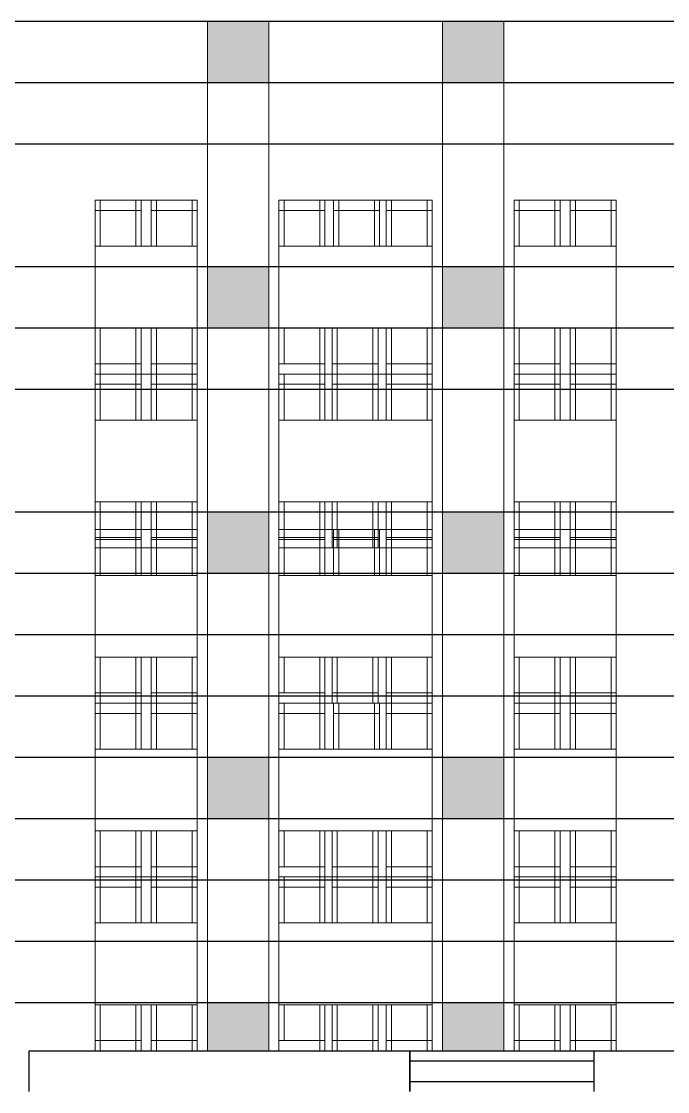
# Model space of a CAD drawing. Header units: inches. Extents: x 101 to 668, y -217 to 99.
# Drawn here: x 494.86 to 501.18, y -61.51 to -51.04 of the extents above; entities that cross this region are included whole.
import ezdxf

# ---------------------------------------------------------------- set-up
doc = ezdxf.new("R2010")
doc.units = ezdxf.units.IN
doc.header["$MEASUREMENT"] = 0
doc.layers.add('FUR', color=1, linetype='Continuous', lineweight=15)

msp = doc.modelspace()

# ---------------------------------------------------------------- hatches: boundary and pattern name
h = msp.add_hatch(color=256)
h.paths.add_polyline_path([(497.27609, -51.04479), (496.67609, -51.04479), (496.67609, -51.64479), (497.27609, -51.64479)])
h.paths.add_polyline_path([(499.57609, -51.04479), (498.97609, -51.04479), (498.97609, -51.64479), (499.57609, -51.64479)])
h.paths.add_polyline_path([(503.17609, -51.04479), (502.57609, -51.04479), (502.57609, -51.64479), (503.17609, -51.64479)])
h.paths.add_polyline_path([(505.47609, -51.04479), (504.87609, -51.04479), (504.87609, -51.64479), (505.47609, -51.64479)])
h.paths.add_polyline_path([(509.07609, -51.04479), (508.47609, -51.04479), (508.47609, -51.64479), (509.07609, -51.64479)])
h.paths.add_polyline_path([(511.37609, -51.04479), (510.77609, -51.04479), (510.77609, -51.64479), (511.37609, -51.64479)])
h.paths.add_polyline_path([(497.27609, -53.44479), (496.67609, -53.44479), (496.67609, -54.04479), (497.27609, -54.04479)])
h.paths.add_polyline_path([(499.57609, -53.44479), (498.97609, -53.44479), (498.97609, -54.04479), (499.57609, -54.04479)])
h.paths.add_polyline_path([(503.17609, -53.44479), (502.57609, -53.44479), (502.57609, -54.04479), (503.17609, -54.04479)])
h.paths.add_polyline_path([(505.47609, -53.44479), (504.87609, -53.44479), (504.87609, -54.04479), (505.47609, -54.04479)])
h.paths.add_polyline_path([(509.07609, -53.44479), (508.47609, -53.44479), (508.47609, -54.04479), (509.07609, -54.04479)])
h.paths.add_polyline_path([(511.37609, -53.44479), (510.77609, -53.44479), (510.77609, -54.04479), (511.37609, -54.04479)])
h.paths.add_polyline_path([(497.27609, -55.84479), (496.67609, -55.84479), (496.67609, -56.44479), (497.27609, -56.44479)])
h.paths.add_polyline_path([(499.57609, -55.84479), (498.97609, -55.84479), (498.97609, -56.44479), (499.57609, -56.44479)])
h.paths.add_polyline_path([(503.17609, -55.84479), (502.57609, -55.84479), (502.57609, -56.44479), (503.17609, -56.44479)])
h.paths.add_polyline_path([(505.47609, -55.84479), (504.87609, -55.84479), (504.87609, -56.44479), (505.47609, -56.44479)])
h.paths.add_polyline_path([(509.07609, -55.84479), (508.47609, -55.84479), (508.47609, -56.44479), (509.07609, -56.44479)])
h.paths.add_polyline_path([(511.37609, -55.84479), (510.77609, -55.84479), (510.77609, -56.44479), (511.37609, -56.44479)])
h.paths.add_polyline_path([(497.27609, -58.24479), (496.67609, -58.24479), (496.67609, -58.84479), (497.27609, -58.84479)])
h.paths.add_polyline_path([(499.57609, -58.24479), (498.97609, -58.24479), (498.97609, -58.84479), (499.57609, -58.84479)])
h.paths.add_polyline_path([(503.17609, -58.24479), (502.57609, -58.24479), (502.57609, -58.84479), (503.17609, -58.84479)])
h.paths.add_polyline_path([(505.47609, -58.24479), (504.87609, -58.24479), (504.87609, -58.84479), (505.47609, -58.84479)])
h.paths.add_polyline_path([(509.07609, -58.24479), (508.47609, -58.24479), (508.47609, -58.84479), (509.07609, -58.84479)])
h.paths.add_polyline_path([(511.37609, -58.24479), (510.77609, -58.24479), (510.77609, -58.84479), (511.37609, -58.84479)])
h.paths.add_polyline_path([(497.27609, -60.64479), (496.67609, -60.64479), (496.67609, -60.66479), (496.67609, -60.66479), (496.67609, -61.11479), (497.27609, -61.11479)])
h.paths.add_polyline_path([(499.57609, -60.64479), (498.97609, -60.64479), (498.97609, -61.11479), (499.57609, -61.11479)])
h.paths.add_polyline_path([(503.17609, -60.64479), (502.57609, -60.64479), (502.57609, -61.11479), (503.17609, -61.11479)])
h.paths.add_polyline_path([(505.47609, -60.64479), (504.87609, -60.64479), (504.87609, -61.11479), (505.47609, -61.11479)])
h.paths.add_polyline_path([(509.07609, -60.64479), (508.47609, -60.64479), (508.47609, -61.11479), (509.07609, -61.11479)])
h.paths.add_polyline_path([(511.37609, -60.64479), (510.77609, -60.64479), (510.77609, -61.11479), (511.37609, -61.11479)])

# ---------------------------------------------------------------- linework, layer by layer
for p, q in [((512.47609, -51.04479), (475.88609, -51.04479)), ((512.47609, -51.64479), (475.88609, -51.64479)), ((512.47609, -52.24479), (475.88609, -52.24479)), ((512.47609, -53.44479), (475.88609, -53.44479)), ((512.47609, -54.04479), (475.88609, -54.04479)), ((512.47609, -54.64479), (475.88609, -54.64479)), ((512.47609, -55.84479), (475.88609, -55.84479)), ((512.47609, -56.44479), (475.88609, -56.44479)), ((512.47609, -57.04479), (475.88609, -57.04479)), ((512.47609, -57.64479), (475.88609, -57.64479)), ((512.47609, -58.24479), (475.88609, -58.24479)), ((512.47609, -58.84479), (475.88609, -58.84479)), ((512.47609, -59.44479), (475.88609, -59.44479)), ((512.47609, -60.04479), (475.88609, -60.04479)), ((512.47609, -60.64479), (475.88609, -60.64479)), ((494.93109, -61.11479), (512.47609, -61.11479)), ((494.93109, -61.51479), (494.93109, -61.11479)), ((498.65609, -61.51479), (498.65609, -61.11479)), ((498.65609, -61.11479), (498.65609, -61.51479)), ((500.45609, -61.11479), (500.45609, -61.51479)), ((498.65609, -61.21479), (500.45609, -61.21479)), ((498.65609, -61.41479), (500.45609, -61.41479))]:
    msp.add_line(p, q)
at = {"layer": 'FUR', "lineweight": 20}
for p, q in [((496.67609, -51.04479), (496.67609, -61.11479)), ((497.27609, -51.04479), (497.27609, -61.11479)), ((498.97609, -51.04479), (498.97609, -61.11479)), ((499.57609, -51.04479), (499.57609, -61.11479)), ((495.57609, -52.79479), (495.57609, -54.49479)), ((495.57609, -52.79479), (496.02609, -52.79479)), ((495.57609, -52.79479), (496.57609, -52.79479)), ((495.57609, -52.79479), (495.57609, -54.49479)), ((495.57609, -52.79479), (496.02609, -52.79479)), ((495.57609, -52.79479), (496.57609, -52.79479)), ((495.62609, -52.79479), (495.62609, -53.24479)), ((495.62609, -52.79479), (495.62609, -53.24479)), ((495.97609, -52.79479), (495.97609, -53.24479)), ((495.97609, -52.79479), (495.97609, -53.24479)), ((496.02609, -52.79479), (496.02609, -53.24479)), ((496.02609, -52.79479), (496.02609, -53.24479)), ((496.12609, -52.79479), (496.57609, -52.79479)), ((496.12609, -52.79479), (496.12609, -53.24479)), ((496.12609, -52.79479), (496.57609, -52.79479)), ((496.12609, -52.79479), (496.12609, -53.24479)), ((496.17609, -52.79479), (496.17609, -53.24479)), ((496.17609, -52.79479), (496.17609, -53.24479)), ((496.52609, -52.79479), (496.52609, -53.24479)), ((496.52609, -52.79479), (496.52609, -53.24479)), ((496.57609, -52.79479), (496.57609, -53.24479)), ((496.57609, -52.79479), (496.57609, -54.04479)), ((496.57609, -52.79479), (496.57609, -53.24479)), ((496.57609, -52.79479), (496.57609, -54.04479)), ((497.37609, -52.79479), (497.37609, -54.04479)), ((497.37609, -52.79479), (497.37609, -53.24479)), ((497.37609, -52.79479), (497.82609, -52.79479)), ((497.37609, -52.79479), (498.87609, -52.79479)), ((497.42609, -52.79479), (497.42609, -53.24479)), ((497.77609, -52.79479), (497.77609, -53.24479)), ((497.82609, -52.79479), (497.82609, -53.24479)), ((497.91074, -52.79479), (497.91074, -53.24479)), ((497.96074, -52.79479), (497.96074, -53.24479)), ((498.02609, -52.79479), (498.47609, -52.79479)), ((498.31074, -52.79479), (498.31074, -53.24479)), ((498.36074, -52.79479), (498.36074, -53.24479)), ((498.42609, -52.79479), (498.42609, -53.24479)), ((498.47609, -52.79479), (498.47609, -53.24479)), ((498.82609, -52.79479), (498.82609, -53.24479)), ((498.87609, -52.79479), (498.87609, -54.49479)), ((498.87609, -52.79479), (498.87609, -53.24479)), ((499.67609, -52.79479), (499.67609, -54.49479)), ((499.67609, -52.79479), (500.12609, -52.79479)), ((499.67609, -52.79479), (500.67609, -52.79479)), ((499.67609, -52.79479), (499.67609, -54.49479)), ((499.67609, -52.79479), (500.12609, -52.79479)), ((499.67609, -52.79479), (500.67609, -52.79479)), ((499.72609, -52.79479), (499.72609, -53.24479)), ((499.72609, -52.79479), (499.72609, -53.24479)), ((500.07609, -52.79479), (500.07609, -53.24479)), ((500.07609, -52.79479), (500.07609, -53.24479)), ((500.12609, -52.79479), (500.12609, -53.24479)), ((500.12609, -52.79479), (500.12609, -53.24479)), ((500.22609, -52.79479), (500.67609, -52.79479)), ((500.22609, -52.79479), (500.22609, -53.24479)), ((500.22609, -52.79479), (500.67609, -52.79479)), ((500.22609, -52.79479), (500.22609, -53.24479)), ((500.27609, -52.79479), (500.27609, -53.24479)), ((500.27609, -52.79479), (500.27609, -53.24479)), ((500.62609, -52.79479), (500.62609, -53.24479)), ((500.62609, -52.79479), (500.62609, -53.24479)), ((500.67609, -52.79479), (500.67609, -53.24479)), ((500.67609, -52.79479), (500.67609, -54.04479)), ((500.67609, -52.79479), (500.67609, -53.24479)), ((500.67609, -52.79479), (500.67609, -54.04479)), ((496.02609, -52.89479), (495.57609, -52.89479)), ((496.02609, -52.89479), (495.57609, -52.89479)), ((496.57609, -52.89479), (496.12609, -52.89479)), ((496.57609, -52.89479), (496.12609, -52.89479)), ((497.82609, -52.89479), (497.37609, -52.89479)), ((498.36074, -52.89479), (497.91074, -52.89479)), ((498.87609, -52.89479), (498.42609, -52.89479)), ((500.12609, -52.89479), (499.67609, -52.89479)), ((500.12609, -52.89479), (499.67609, -52.89479)), ((500.67609, -52.89479), (500.22609, -52.89479)), ((500.67609, -52.89479), (500.22609, -52.89479)), ((496.12609, -53.04479), (496.12609, -53.24479)), ((496.12609, -53.04479), (496.12609, -53.24479)), ((497.37609, -53.04479), (497.37609, -53.24479)), ((497.91074, -53.04479), (497.91074, -53.24479)), ((500.22609, -53.04479), (500.22609, -53.24479)), ((500.22609, -53.04479), (500.22609, -53.24479)), ((495.57609, -53.24479), (496.12609, -53.24479)), ((495.57609, -53.24479), (496.12609, -53.24479)), ((496.12609, -53.24479), (496.57609, -53.24479)), ((496.12609, -53.24479), (496.57609, -53.24479)), ((497.37609, -53.24479), (497.91074, -53.24479)), ((497.37609, -53.24479), (497.37609, -54.04479)), ((497.91074, -53.24479), (498.42609, -53.24479)), ((498.42609, -53.24479), (498.87609, -53.24479)), ((499.67609, -53.24479), (500.22609, -53.24479)), ((499.67609, -53.24479), (500.22609, -53.24479)), ((500.22609, -53.24479), (500.67609, -53.24479)), ((500.22609, -53.24479), (500.67609, -53.24479)), ((495.57609, -54.04479), (496.12609, -54.04479)), ((495.57609, -54.04479), (496.12609, -54.04479)), ((495.62609, -54.04479), (495.62609, -54.49479)), ((495.62609, -54.04479), (495.62609, -54.49479)), ((495.97609, -54.04479), (495.97609, -54.49479)), ((495.97609, -54.04479), (495.97609, -54.49479)), ((496.02609, -54.04479), (496.02609, -54.49479)), ((496.02609, -54.04479), (496.02609, -54.49479)), ((496.12609, -54.04479), (496.57609, -54.04479)), ((496.12609, -54.04479), (496.12609, -54.49479)), ((496.12609, -54.04479), (496.57609, -54.04479)), ((496.12609, -54.04479), (496.12609, -54.49479)), ((496.17609, -54.04479), (496.17609, -54.49479)), ((496.17609, -54.04479), (496.17609, -54.49479)), ((496.52609, -54.04479), (496.52609, -54.49479)), ((496.52609, -54.04479), (496.52609, -54.49479)), ((496.57609, -54.04479), (496.57609, -54.49479)), ((496.57609, -54.04479), (496.57609, -54.49479)), ((496.57609, -54.04479), (496.57609, -54.49479)), ((496.57609, -54.04479), (496.57609, -54.49479)), ((497.37609, -54.04479), (497.37609, -54.49479)), ((497.37609, -54.04479), (497.8953, -54.04479)), ((497.37609, -54.04479), (497.37609, -54.49479)), ((497.42609, -54.04479), (497.42609, -54.39479)), ((497.77609, -54.04479), (497.77609, -54.49479)), ((497.82609, -54.04479), (497.82609, -54.49479)), ((497.8953, -54.04479), (498.42609, -54.04479)), ((497.8953, -54.04479), (497.8953, -54.49479)), ((497.9453, -54.04479), (497.9453, -54.49479)), ((498.2953, -54.04479), (498.2953, -54.49479)), ((498.3453, -54.04479), (498.3453, -54.49479)), ((498.42609, -54.04479), (498.87609, -54.04479)), ((498.42609, -54.04479), (498.42609, -54.49479)), ((498.47609, -54.04479), (498.47609, -54.49479)), ((498.82609, -54.04479), (498.82609, -54.49479)), ((498.87609, -54.04479), (498.87609, -54.49479)), ((499.67609, -54.04479), (500.22609, -54.04479)), ((499.67609, -54.04479), (500.22609, -54.04479)), ((499.72609, -54.04479), (499.72609, -54.49479)), ((499.72609, -54.04479), (499.72609, -54.49479)), ((500.07609, -54.04479), (500.07609, -54.49479)), ((500.07609, -54.04479), (500.07609, -54.49479)), ((500.12609, -54.04479), (500.12609, -54.49479)), ((500.12609, -54.04479), (500.12609, -54.49479)), ((500.22609, -54.04479), (500.67609, -54.04479)), ((500.22609, -54.04479), (500.22609, -54.49479)), ((500.22609, -54.04479), (500.67609, -54.04479)), ((500.22609, -54.04479), (500.22609, -54.49479)), ((500.27609, -54.04479), (500.27609, -54.49479)), ((500.27609, -54.04479), (500.27609, -54.49479)), ((500.62609, -54.04479), (500.62609, -54.49479)), ((500.62609, -54.04479), (500.62609, -54.49479)), ((500.67609, -54.04479), (500.67609, -54.49479)), ((500.67609, -54.04479), (500.67609, -54.49479)), ((500.67609, -54.04479), (500.67609, -54.49479)), ((500.67609, -54.04479), (500.67609, -54.49479)), ((495.57609, -54.39479), (496.02609, -54.39479)), ((495.57609, -54.39479), (496.02609, -54.39479)), ((496.12609, -54.39479), (496.57609, -54.39479)), ((496.12609, -54.39479), (496.57609, -54.39479)), ((497.37609, -54.39479), (497.82609, -54.39479)), ((497.8953, -54.39479), (498.3453, -54.39479)), ((498.42609, -54.39479), (498.87609, -54.39479)), ((499.67609, -54.39479), (500.12609, -54.39479)), ((499.67609, -54.39479), (500.12609, -54.39479)), ((500.22609, -54.39479), (500.67609, -54.39479)), ((500.22609, -54.39479), (500.67609, -54.39479)), ((495.57609, -54.49479), (496.02609, -54.49479)), ((495.57609, -54.49479), (496.57609, -54.49479)), ((495.57609, -54.49479), (496.02609, -54.49479)), ((495.57609, -54.49479), (496.57609, -54.49479)), ((495.57609, -54.49479), (495.57609, -56.19479)), ((495.57609, -54.49479), (495.57609, -56.19479)), ((495.57609, -54.49479), (496.02609, -54.49479)), ((495.57609, -54.49479), (496.57609, -54.49479)), ((495.62609, -54.49479), (495.62609, -54.94479)), ((495.97609, -54.49479), (495.97609, -54.94479)), ((496.02609, -54.49479), (496.02609, -54.94479)), ((496.12609, -54.49479), (496.57609, -54.49479)), ((496.12609, -54.49479), (496.12609, -54.94479)), ((496.17609, -54.49479), (496.17609, -54.94479)), ((496.22609, -54.49479), (496.57609, -54.49479)), ((496.22609, -54.49479), (496.57609, -54.49479)), ((496.52609, -54.49479), (496.52609, -54.94479)), ((496.57609, -54.49479), (496.57609, -54.94479)), ((496.57609, -54.49479), (496.57609, -55.74479)), ((497.37609, -54.49479), (497.82609, -54.49479)), ((497.37609, -54.49479), (498.87609, -54.49479)), ((497.37609, -54.49479), (497.37609, -55.74479)), ((497.37609, -54.49479), (497.37609, -54.94479)), ((497.42609, -54.49479), (497.42609, -54.94479)), ((497.77609, -54.49479), (497.77609, -54.94479)), ((497.82609, -54.49479), (497.82609, -54.94479)), ((497.8953, -54.49479), (497.8953, -54.94479)), ((497.9453, -54.49479), (497.9453, -54.94479)), ((498.02609, -54.49479), (498.47609, -54.49479)), ((498.2953, -54.49479), (498.2953, -54.94479)), ((498.3453, -54.49479), (498.3453, -54.94479)), ((498.42609, -54.49479), (498.42609, -54.94479)), ((498.47609, -54.49479), (498.47609, -54.94479)), ((498.82609, -54.49479), (498.82609, -54.94479)), ((498.87609, -54.49479), (498.87609, -56.19479)), ((498.87609, -54.49479), (498.87609, -54.94479)), ((499.67609, -54.49479), (500.12609, -54.49479)), ((499.67609, -54.49479), (500.67609, -54.49479)), ((499.67609, -54.49479), (500.12609, -54.49479)), ((499.67609, -54.49479), (500.67609, -54.49479)), ((499.67609, -54.49479), (499.67609, -56.19479)), ((499.67609, -54.49479), (499.67609, -56.19479)), ((499.67609, -54.49479), (500.12609, -54.49479)), ((499.67609, -54.49479), (500.67609, -54.49479)), ((499.72609, -54.49479), (499.72609, -54.94479)), ((500.07609, -54.49479), (500.07609, -54.94479)), ((500.12609, -54.49479), (500.12609, -54.94479)), ((500.22609, -54.49479), (500.67609, -54.49479)), ((500.22609, -54.49479), (500.22609, -54.94479)), ((500.27609, -54.49479), (500.27609, -54.94479)), ((500.32609, -54.49479), (500.67609, -54.49479)), ((500.32609, -54.49479), (500.67609, -54.49479)), ((500.62609, -54.49479), (500.62609, -54.94479)), ((500.67609, -54.49479), (500.67609, -54.94479)), ((500.67609, -54.49479), (500.67609, -55.74479)), ((496.02609, -54.59479), (495.57609, -54.59479)), ((496.57609, -54.59479), (496.12609, -54.59479)), ((497.82609, -54.59479), (497.37609, -54.59479)), ((498.3453, -54.59479), (497.8953, -54.59479)), ((498.87609, -54.59479), (498.42609, -54.59479)), ((500.12609, -54.59479), (499.67609, -54.59479)), ((500.67609, -54.59479), (500.22609, -54.59479)), ((496.12609, -54.74479), (496.12609, -54.94479)), ((497.37609, -54.74479), (497.37609, -54.94479)), ((500.22609, -54.74479), (500.22609, -54.94479)), ((495.57609, -54.94479), (496.12609, -54.94479)), ((496.12609, -54.94479), (496.57609, -54.94479)), ((497.37609, -54.94479), (497.91074, -54.94479)), ((497.37609, -54.94479), (497.37609, -55.74479)), ((497.91074, -54.94479), (498.42609, -54.94479)), ((498.42609, -54.94479), (498.87609, -54.94479)), ((499.67609, -54.94479), (500.22609, -54.94479)), ((500.22609, -54.94479), (500.67609, -54.94479)), ((495.57609, -55.74479), (496.12609, -55.74479)), ((495.62609, -55.74479), (495.62609, -56.19479)), ((495.97609, -55.74479), (495.97609, -56.19479)), ((496.02609, -55.74479), (496.02609, -56.19479)), ((496.12609, -55.74479), (496.57609, -55.74479)), ((496.12609, -55.74479), (496.12609, -56.19479)), ((496.17609, -55.74479), (496.17609, -56.19479)), ((496.52609, -55.74479), (496.52609, -56.19479)), ((496.57609, -55.74479), (496.57609, -56.19479)), ((496.57609, -55.74479), (496.57609, -56.19479)), ((497.37609, -55.74479), (497.8953, -55.74479)), ((497.37609, -55.74479), (497.37609, -56.19479)), ((497.42609, -55.74479), (497.42609, -56.09479)), ((497.77609, -55.74479), (497.77609, -56.19479)), ((497.82609, -55.74479), (497.82609, -56.19479)), ((497.8953, -55.74479), (498.42609, -55.74479)), ((497.8953, -55.74479), (497.8953, -56.19479)), ((497.9453, -55.74479), (497.9453, -56.19479)), ((498.2953, -55.74479), (498.2953, -56.19479)), ((498.3453, -55.74479), (498.3453, -56.19479)), ((498.42609, -55.74479), (498.87609, -55.74479)), ((498.42609, -55.74479), (498.42609, -56.19479)), ((498.47609, -55.74479), (498.47609, -56.19479)), ((498.82609, -55.74479), (498.82609, -56.19479)), ((498.87609, -55.74479), (498.87609, -56.19479)), ((499.67609, -55.74479), (500.22609, -55.74479)), ((499.72609, -55.74479), (499.72609, -56.19479)), ((500.07609, -55.74479), (500.07609, -56.19479)), ((500.12609, -55.74479), (500.12609, -56.19479)), ((500.22609, -55.74479), (500.67609, -55.74479)), ((500.22609, -55.74479), (500.22609, -56.19479)), ((500.27609, -55.74479), (500.27609, -56.19479)), ((500.62609, -55.74479), (500.62609, -56.19479)), ((500.67609, -55.74479), (500.67609, -56.19479)), ((500.67609, -55.74479), (500.67609, -56.19479)), ((495.57609, -56.01479), (495.57609, -57.71479)), ((495.57609, -56.01479), (496.02609, -56.01479)), ((495.57609, -56.01479), (496.57609, -56.01479)), ((495.57609, -56.01479), (495.57609, -57.71479)), ((495.57609, -56.01479), (496.02609, -56.01479)), ((495.57609, -56.01479), (496.57609, -56.01479)), ((495.57609, -56.09479), (496.02609, -56.09479)), ((496.02609, -56.11479), (495.57609, -56.11479)), ((496.02609, -56.11479), (495.57609, -56.11479)), ((495.62609, -56.01479), (495.62609, -56.46479)), ((495.62609, -56.01479), (495.62609, -56.46479)), ((495.97609, -56.01479), (495.97609, -56.46479)), ((495.97609, -56.01479), (495.97609, -56.46479)), ((496.02609, -56.01479), (496.02609, -56.46479)), ((496.02609, -56.01479), (496.02609, -56.46479)), ((496.12609, -56.01479), (496.57609, -56.01479)), ((496.12609, -56.01479), (496.12609, -56.46479)), ((496.12609, -56.01479), (496.57609, -56.01479)), ((496.12609, -56.01479), (496.12609, -56.46479)), ((496.12609, -56.09479), (496.57609, -56.09479)), ((496.57609, -56.11479), (496.12609, -56.11479)), ((496.57609, -56.11479), (496.12609, -56.11479)), ((496.17609, -56.01479), (496.17609, -56.46479)), ((496.17609, -56.01479), (496.17609, -56.46479)), ((496.52609, -56.01479), (496.52609, -56.46479)), ((496.52609, -56.01479), (496.52609, -56.46479)), ((496.57609, -56.01479), (496.57609, -56.46479)), ((496.57609, -56.01479), (496.57609, -57.26479)), ((496.57609, -56.01479), (496.57609, -56.46479)), ((496.57609, -56.01479), (496.57609, -57.26479)), ((497.37609, -56.01479), (497.37609, -57.26479)), ((497.37609, -56.01479), (497.37609, -56.46479)), ((497.37609, -56.01479), (497.82609, -56.01479)), ((497.37609, -56.01479), (498.87609, -56.01479)), ((497.37609, -56.09479), (497.82609, -56.09479)), ((497.82609, -56.11479), (497.37609, -56.11479)), ((497.42609, -56.01479), (497.42609, -56.46479)), ((497.77609, -56.01479), (497.77609, -56.46479)), ((497.82609, -56.01479), (497.82609, -56.46479)), ((497.8953, -56.09479), (498.3453, -56.09479)), ((497.91074, -56.01479), (497.91074, -56.46479)), ((498.36074, -56.11479), (497.91074, -56.11479)), ((497.96074, -56.01479), (497.96074, -56.46479)), ((498.02609, -56.01479), (498.47609, -56.01479)), ((498.31074, -56.01479), (498.31074, -56.46479)), ((498.36074, -56.01479), (498.36074, -56.46479)), ((498.42609, -56.01479), (498.42609, -56.46479)), ((498.42609, -56.09479), (498.87609, -56.09479)), ((498.87609, -56.11479), (498.42609, -56.11479)), ((498.47609, -56.01479), (498.47609, -56.46479)), ((498.82609, -56.01479), (498.82609, -56.46479)), ((498.87609, -56.01479), (498.87609, -57.71479)), ((498.87609, -56.01479), (498.87609, -56.46479)), ((499.67609, -56.01479), (499.67609, -57.71479)), ((499.67609, -56.01479), (500.12609, -56.01479)), ((499.67609, -56.01479), (500.67609, -56.01479)), ((499.67609, -56.01479), (499.67609, -57.71479)), ((499.67609, -56.01479), (500.12609, -56.01479)), ((499.67609, -56.01479), (500.67609, -56.01479)), ((499.67609, -56.09479), (500.12609, -56.09479)), ((500.12609, -56.11479), (499.67609, -56.11479)), ((500.12609, -56.11479), (499.67609, -56.11479)), ((499.72609, -56.01479), (499.72609, -56.46479)), ((499.72609, -56.01479), (499.72609, -56.46479)), ((500.07609, -56.01479), (500.07609, -56.46479)), ((500.07609, -56.01479), (500.07609, -56.46479)), ((500.12609, -56.01479), (500.12609, -56.46479)), ((500.12609, -56.01479), (500.12609, -56.46479)), ((500.22609, -56.01479), (500.67609, -56.01479)), ((500.22609, -56.01479), (500.22609, -56.46479)), ((500.22609, -56.01479), (500.67609, -56.01479)), ((500.22609, -56.01479), (500.22609, -56.46479)), ((500.22609, -56.09479), (500.67609, -56.09479)), ((500.67609, -56.11479), (500.22609, -56.11479)), ((500.67609, -56.11479), (500.22609, -56.11479)), ((500.27609, -56.01479), (500.27609, -56.46479)), ((500.27609, -56.01479), (500.27609, -56.46479)), ((500.62609, -56.01479), (500.62609, -56.46479)), ((500.62609, -56.01479), (500.62609, -56.46479)), ((500.67609, -56.01479), (500.67609, -56.46479)), ((500.67609, -56.01479), (500.67609, -56.46479)), ((500.67609, -56.01479), (500.67609, -57.26479)), ((500.67609, -56.01479), (500.67609, -57.26479)), ((495.57609, -56.19479), (496.02609, -56.19479)), ((495.57609, -56.19479), (496.57609, -56.19479)), ((496.22609, -56.19479), (496.57609, -56.19479)), ((497.37609, -56.19479), (497.82609, -56.19479)), ((497.37609, -56.19479), (498.87609, -56.19479)), ((498.02609, -56.19479), (498.47609, -56.19479)), ((499.67609, -56.19479), (500.12609, -56.19479)), ((499.67609, -56.19479), (500.67609, -56.19479)), ((500.32609, -56.19479), (500.67609, -56.19479)), ((496.12609, -56.26479), (496.12609, -56.46479)), ((496.12609, -56.26479), (496.12609, -56.46479)), ((497.37609, -56.26479), (497.37609, -56.46479)), ((497.91074, -56.26479), (497.91074, -56.46479)), ((500.22609, -56.26479), (500.22609, -56.46479)), ((500.22609, -56.26479), (500.22609, -56.46479)), ((495.57609, -56.46479), (496.12609, -56.46479)), ((495.57609, -56.46479), (496.12609, -56.46479)), ((496.12609, -56.46479), (496.57609, -56.46479)), ((496.12609, -56.46479), (496.57609, -56.46479)), ((497.37609, -56.46479), (497.91074, -56.46479)), ((497.37609, -56.46479), (497.37609, -57.26479)), ((497.91074, -56.46479), (498.42609, -56.46479)), ((498.42609, -56.46479), (498.87609, -56.46479)), ((499.67609, -56.46479), (500.22609, -56.46479)), ((499.67609, -56.46479), (500.22609, -56.46479)), ((500.22609, -56.46479), (500.67609, -56.46479)), ((500.22609, -56.46479), (500.67609, -56.46479)), ((495.57609, -57.26479), (496.12609, -57.26479)), ((495.57609, -57.26479), (496.12609, -57.26479)), ((495.62609, -57.26479), (495.62609, -57.71479)), ((495.62609, -57.26479), (495.62609, -57.71479)), ((495.97609, -57.26479), (495.97609, -57.71479)), ((495.97609, -57.26479), (495.97609, -57.71479)), ((496.02609, -57.26479), (496.02609, -57.71479)), ((496.02609, -57.26479), (496.02609, -57.71479)), ((496.12609, -57.26479), (496.57609, -57.26479)), ((496.12609, -57.26479), (496.12609, -57.71479)), ((496.12609, -57.26479), (496.57609, -57.26479)), ((496.12609, -57.26479), (496.12609, -57.71479)), ((496.17609, -57.26479), (496.17609, -57.71479)), ((496.17609, -57.26479), (496.17609, -57.71479)), ((496.52609, -57.26479), (496.52609, -57.71479)), ((496.52609, -57.26479), (496.52609, -57.71479)), ((496.57609, -57.26479), (496.57609, -57.71479)), ((496.57609, -57.26479), (496.57609, -57.71479)), ((496.57609, -57.26479), (496.57609, -57.71479)), ((496.57609, -57.26479), (496.57609, -57.71479)), ((497.37609, -57.26479), (497.37609, -57.71479)), ((497.37609, -57.26479), (497.8953, -57.26479)), ((497.37609, -57.26479), (497.37609, -57.71479)), ((497.42609, -57.26479), (497.42609, -57.61479)), ((497.77609, -57.26479), (497.77609, -57.71479)), ((497.82609, -57.26479), (497.82609, -57.71479)), ((497.8953, -57.26479), (498.42609, -57.26479)), ((497.8953, -57.26479), (497.8953, -57.71479)), ((497.9453, -57.26479), (497.9453, -57.71479)), ((498.2953, -57.26479), (498.2953, -57.71479)), ((498.3453, -57.26479), (498.3453, -57.71479)), ((498.42609, -57.26479), (498.87609, -57.26479)), ((498.42609, -57.26479), (498.42609, -57.71479)), ((498.47609, -57.26479), (498.47609, -57.71479)), ((498.82609, -57.26479), (498.82609, -57.71479)), ((498.87609, -57.26479), (498.87609, -57.71479)), ((499.67609, -57.26479), (500.22609, -57.26479)), ((499.67609, -57.26479), (500.22609, -57.26479)), ((499.72609, -57.26479), (499.72609, -57.71479)), ((499.72609, -57.26479), (499.72609, -57.71479)), ((500.07609, -57.26479), (500.07609, -57.71479)), ((500.07609, -57.26479), (500.07609, -57.71479)), ((500.12609, -57.26479), (500.12609, -57.71479)), ((500.12609, -57.26479), (500.12609, -57.71479)), ((500.22609, -57.26479), (500.67609, -57.26479)), ((500.22609, -57.26479), (500.22609, -57.71479)), ((500.22609, -57.26479), (500.67609, -57.26479)), ((500.22609, -57.26479), (500.22609, -57.71479)), ((500.27609, -57.26479), (500.27609, -57.71479)), ((500.27609, -57.26479), (500.27609, -57.71479)), ((500.62609, -57.26479), (500.62609, -57.71479)), ((500.62609, -57.26479), (500.62609, -57.71479)), ((500.67609, -57.26479), (500.67609, -57.71479)), ((500.67609, -57.26479), (500.67609, -57.71479)), ((500.67609, -57.26479), (500.67609, -57.71479)), ((500.67609, -57.26479), (500.67609, -57.71479)), ((495.57609, -57.61479), (496.02609, -57.61479)), ((495.57609, -57.61479), (496.02609, -57.61479)), ((496.12609, -57.61479), (496.57609, -57.61479)), ((496.12609, -57.61479), (496.57609, -57.61479)), ((497.37609, -57.61479), (497.82609, -57.61479)), ((497.8953, -57.61479), (498.3453, -57.61479)), ((498.42609, -57.61479), (498.87609, -57.61479)), ((499.67609, -57.61479), (500.12609, -57.61479)), ((499.67609, -57.61479), (500.12609, -57.61479)), ((500.22609, -57.61479), (500.67609, -57.61479)), ((500.22609, -57.61479), (500.67609, -57.61479)), ((495.57609, -57.71479), (495.57609, -59.41479)), ((495.57609, -57.71479), (495.57609, -59.41479)), ((495.57609, -57.71479), (496.02609, -57.71479)), ((495.57609, -57.71479), (496.57609, -57.71479)), ((495.57609, -57.71479), (496.02609, -57.71479)), ((495.57609, -57.71479), (496.57609, -57.71479)), ((495.57609, -57.71479), (496.02609, -57.71479)), ((495.57609, -57.71479), (496.57609, -57.71479)), ((495.57609, -57.71479), (496.02609, -57.71479)), ((495.57609, -57.71479), (496.57609, -57.71479)), ((495.62609, -57.71479), (495.62609, -58.16479)), ((495.97609, -57.71479), (495.97609, -58.16479)), ((496.02609, -57.71479), (496.02609, -58.16479)), ((496.12609, -57.71479), (496.57609, -57.71479)), ((496.12609, -57.71479), (496.12609, -58.16479)), ((496.12609, -57.71479), (496.57609, -57.71479)), ((496.17609, -57.71479), (496.17609, -58.16479)), ((496.22609, -57.71479), (496.57609, -57.71479)), ((496.22609, -57.71479), (496.57609, -57.71479)), ((496.52609, -57.71479), (496.52609, -58.16479)), ((496.57609, -57.71479), (496.57609, -58.16479)), ((496.57609, -57.71479), (496.57609, -58.96479)), ((497.37609, -57.71479), (497.37609, -58.96479)), ((497.37609, -57.71479), (497.37609, -58.16479)), ((497.37609, -57.71479), (497.82609, -57.71479)), ((497.37609, -57.71479), (498.87609, -57.71479)), ((497.37609, -57.71479), (497.82609, -57.71479)), ((497.37609, -57.71479), (498.87609, -57.71479)), ((497.42609, -57.71479), (497.42609, -58.16479)), ((497.77609, -57.71479), (497.77609, -58.16479)), ((497.82609, -57.71479), (497.82609, -58.16479)), ((497.91074, -57.71479), (497.91074, -58.16479)), ((497.96074, -57.71479), (497.96074, -58.16479)), ((498.02609, -57.71479), (498.47609, -57.71479)), ((498.02609, -57.71479), (498.47609, -57.71479)), ((498.31074, -57.71479), (498.31074, -58.16479)), ((498.36074, -57.71479), (498.36074, -58.16479)), ((498.42609, -57.71479), (498.42609, -58.16479)), ((498.47609, -57.71479), (498.47609, -58.16479)), ((498.82609, -57.71479), (498.82609, -58.16479)), ((498.87609, -57.71479), (498.87609, -59.41479)), ((498.87609, -57.71479), (498.87609, -58.16479)), ((499.67609, -57.71479), (499.67609, -59.41479)), ((499.67609, -57.71479), (499.67609, -59.41479)), ((499.67609, -57.71479), (500.12609, -57.71479)), ((499.67609, -57.71479), (500.67609, -57.71479)), ((499.67609, -57.71479), (500.12609, -57.71479)), ((499.67609, -57.71479), (500.67609, -57.71479)), ((499.67609, -57.71479), (500.12609, -57.71479)), ((499.67609, -57.71479), (500.67609, -57.71479)), ((499.67609, -57.71479), (500.12609, -57.71479)), ((499.67609, -57.71479), (500.67609, -57.71479)), ((499.72609, -57.71479), (499.72609, -58.16479)), ((500.07609, -57.71479), (500.07609, -58.16479)), ((500.12609, -57.71479), (500.12609, -58.16479)), ((500.22609, -57.71479), (500.67609, -57.71479)), ((500.22609, -57.71479), (500.22609, -58.16479)), ((500.22609, -57.71479), (500.67609, -57.71479)), ((500.27609, -57.71479), (500.27609, -58.16479)), ((500.32609, -57.71479), (500.67609, -57.71479)), ((500.32609, -57.71479), (500.67609, -57.71479)), ((500.62609, -57.71479), (500.62609, -58.16479)), ((500.67609, -57.71479), (500.67609, -58.16479)), ((500.67609, -57.71479), (500.67609, -58.96479)), ((496.02609, -57.81479), (495.57609, -57.81479)), ((496.57609, -57.81479), (496.12609, -57.81479)), ((497.82609, -57.81479), (497.37609, -57.81479)), ((498.36074, -57.81479), (497.91074, -57.81479)), ((498.87609, -57.81479), (498.42609, -57.81479)), ((500.12609, -57.81479), (499.67609, -57.81479)), ((500.67609, -57.81479), (500.22609, -57.81479)), ((496.12609, -57.96479), (496.12609, -58.16479)), ((497.37609, -57.96479), (497.37609, -58.16479)), ((497.91074, -57.96479), (497.91074, -58.16479)), ((500.22609, -57.96479), (500.22609, -58.16479)), ((495.57609, -58.16479), (496.12609, -58.16479)), ((496.12609, -58.16479), (496.57609, -58.16479)), ((497.37609, -58.16479), (497.91074, -58.16479)), ((497.37609, -58.16479), (497.37609, -58.96479)), ((497.91074, -58.16479), (498.42609, -58.16479)), ((498.42609, -58.16479), (498.87609, -58.16479)), ((499.67609, -58.16479), (500.22609, -58.16479)), ((500.22609, -58.16479), (500.67609, -58.16479)), ((495.57609, -58.96479), (496.12609, -58.96479)), ((495.62609, -58.96479), (495.62609, -59.41479)), ((495.97609, -58.96479), (495.97609, -59.41479)), ((496.02609, -58.96479), (496.02609, -59.41479)), ((496.12609, -58.96479), (496.57609, -58.96479)), ((496.12609, -58.96479), (496.12609, -59.41479)), ((496.17609, -58.96479), (496.17609, -59.41479)), ((496.52609, -58.96479), (496.52609, -59.41479)), ((496.57609, -58.96479), (496.57609, -59.41479)), ((496.57609, -58.96479), (496.57609, -59.41479)), ((497.37609, -58.96479), (497.8953, -58.96479)), ((497.37609, -58.96479), (497.37609, -59.41479)), ((497.42609, -58.96479), (497.42609, -59.31479)), ((497.77609, -58.96479), (497.77609, -59.41479)), ((497.82609, -58.96479), (497.82609, -59.41479)), ((497.8953, -58.96479), (498.42609, -58.96479)), ((497.8953, -58.96479), (497.8953, -59.41479)), ((497.9453, -58.96479), (497.9453, -59.41479)), ((498.2953, -58.96479), (498.2953, -59.41479)), ((498.3453, -58.96479), (498.3453, -59.41479)), ((498.42609, -58.96479), (498.87609, -58.96479)), ((498.42609, -58.96479), (498.42609, -59.41479)), ((498.47609, -58.96479), (498.47609, -59.41479)), ((498.82609, -58.96479), (498.82609, -59.41479)), ((498.87609, -58.96479), (498.87609, -59.41479)), ((499.67609, -58.96479), (500.22609, -58.96479)), ((499.72609, -58.96479), (499.72609, -59.41479)), ((500.07609, -58.96479), (500.07609, -59.41479)), ((500.12609, -58.96479), (500.12609, -59.41479)), ((500.22609, -58.96479), (500.67609, -58.96479)), ((500.22609, -58.96479), (500.22609, -59.41479)), ((500.27609, -58.96479), (500.27609, -59.41479)), ((500.62609, -58.96479), (500.62609, -59.41479)), ((500.67609, -58.96479), (500.67609, -59.41479)), ((500.67609, -58.96479), (500.67609, -59.41479)), ((495.57609, -59.31479), (496.02609, -59.31479)), ((496.12609, -59.31479), (496.57609, -59.31479)), ((497.37609, -59.31479), (497.82609, -59.31479)), ((497.8953, -59.31479), (498.3453, -59.31479)), ((498.42609, -59.31479), (498.87609, -59.31479)), ((499.67609, -59.31479), (500.12609, -59.31479)), ((500.22609, -59.31479), (500.67609, -59.31479)), ((495.57609, -59.41479), (496.02609, -59.41479)), ((495.57609, -59.41479), (496.57609, -59.41479)), ((495.57609, -59.41479), (495.57609, -61.11479)), ((495.57609, -59.41479), (495.57609, -61.11479)), ((495.57609, -59.41479), (496.02609, -59.41479)), ((495.57609, -59.41479), (496.57609, -59.41479)), ((495.62609, -59.41479), (495.62609, -59.86479)), ((495.97609, -59.41479), (495.97609, -59.86479)), ((496.02609, -59.41479), (496.02609, -59.86479)), ((496.12609, -59.41479), (496.57609, -59.41479)), ((496.12609, -59.41479), (496.12609, -59.86479)), ((496.17609, -59.41479), (496.17609, -59.86479)), ((496.22609, -59.41479), (496.57609, -59.41479)), ((496.52609, -59.41479), (496.52609, -59.86479)), ((496.57609, -59.41479), (496.57609, -59.86479)), ((496.57609, -59.41479), (496.57609, -60.66479)), ((497.37609, -59.41479), (497.82609, -59.41479)), ((497.37609, -59.41479), (498.87609, -59.41479)), ((497.37609, -59.41479), (497.37609, -60.66479)), ((497.37609, -59.41479), (497.37609, -59.86479)), ((497.37609, -59.41479), (497.82609, -59.41479)), ((497.37609, -59.41479), (498.87609, -59.41479)), ((497.42609, -59.41479), (497.42609, -59.86479)), ((497.77609, -59.41479), (497.77609, -59.86479)), ((497.82609, -59.41479), (497.82609, -59.86479)), ((497.8953, -59.41479), (497.8953, -59.86479)), ((497.9453, -59.41479), (497.9453, -59.86479)), ((498.02609, -59.41479), (498.47609, -59.41479)), ((498.02609, -59.41479), (498.47609, -59.41479)), ((498.2953, -59.41479), (498.2953, -59.86479)), ((498.3453, -59.41479), (498.3453, -59.86479)), ((498.42609, -59.41479), (498.42609, -59.86479)), ((498.47609, -59.41479), (498.47609, -59.86479)), ((498.82609, -59.41479), (498.82609, -59.86479)), ((498.87609, -59.41479), (498.87609, -61.11479)), ((498.87609, -59.41479), (498.87609, -59.86479)), ((498.87609, -59.41479), (498.87609, -61.11479)), ((499.67609, -59.41479), (500.12609, -59.41479)), ((499.67609, -59.41479), (500.67609, -59.41479)), ((499.67609, -59.41479), (499.67609, -61.11479)), ((499.67609, -59.41479), (499.67609, -61.11479)), ((499.67609, -59.41479), (500.12609, -59.41479)), ((499.67609, -59.41479), (500.67609, -59.41479)), ((499.72609, -59.41479), (499.72609, -59.86479)), ((500.07609, -59.41479), (500.07609, -59.86479)), ((500.12609, -59.41479), (500.12609, -59.86479)), ((500.22609, -59.41479), (500.67609, -59.41479)), ((500.22609, -59.41479), (500.22609, -59.86479)), ((500.27609, -59.41479), (500.27609, -59.86479)), ((500.32609, -59.41479), (500.67609, -59.41479)), ((500.62609, -59.41479), (500.62609, -59.86479)), ((500.67609, -59.41479), (500.67609, -61.11479)), ((500.67609, -59.41479), (500.67609, -59.86479)), ((500.67609, -59.41479), (500.67609, -60.66479)), ((496.02609, -59.51479), (495.57609, -59.51479)), ((496.57609, -59.51479), (496.12609, -59.51479)), ((497.82609, -59.51479), (497.37609, -59.51479)), ((498.3453, -59.51479), (497.8953, -59.51479)), ((498.87609, -59.51479), (498.42609, -59.51479)), ((500.12609, -59.51479), (499.67609, -59.51479)), ((500.67609, -59.51479), (500.22609, -59.51479)), ((496.12609, -59.66479), (496.12609, -59.86479)), ((497.37609, -59.66479), (497.37609, -59.86479)), ((500.22609, -59.66479), (500.22609, -59.86479)), ((495.57609, -59.86479), (496.12609, -59.86479)), ((496.12609, -59.86479), (496.57609, -59.86479)), ((497.37609, -59.86479), (497.91074, -59.86479)), ((497.37609, -59.86479), (497.37609, -60.66479)), ((497.91074, -59.86479), (498.42609, -59.86479)), ((498.42609, -59.86479), (498.87609, -59.86479)), ((499.67609, -59.86479), (500.22609, -59.86479)), ((500.22609, -59.86479), (500.67609, -59.86479)), ((495.57609, -60.66479), (496.12609, -60.66479)), ((495.62609, -60.66479), (495.62609, -61.11479)), ((495.97609, -60.66479), (495.97609, -61.11479)), ((496.02609, -60.66479), (496.02609, -61.11479)), ((496.12609, -60.66479), (496.57609, -60.66479)), ((496.12609, -60.66479), (496.12609, -61.11479)), ((496.17609, -60.66479), (496.17609, -61.11479)), ((496.52609, -60.66479), (496.52609, -61.11479)), ((496.57609, -60.66479), (496.57609, -61.11479)), ((496.57609, -60.66479), (496.57609, -61.11479)), ((496.67609, -60.66479), (496.67609, -61.11479)), ((497.37609, -60.66479), (497.8953, -60.66479)), ((497.37609, -60.66479), (497.37609, -61.11479)), ((497.42609, -60.66479), (497.42609, -61.01479)), ((497.77609, -60.66479), (497.77609, -61.11479)), ((497.82609, -60.66479), (497.82609, -61.11479)), ((497.8953, -60.66479), (498.42609, -60.66479)), ((497.8953, -60.66479), (497.8953, -61.11479)), ((497.9453, -60.66479), (497.9453, -61.11479)), ((498.2953, -60.66479), (498.2953, -61.11479)), ((498.3453, -60.66479), (498.3453, -61.11479)), ((498.42609, -60.66479), (498.87609, -60.66479)), ((498.42609, -60.66479), (498.42609, -61.11479)), ((498.47609, -60.66479), (498.47609, -61.11479)), ((498.82609, -60.66479), (498.82609, -61.11479)), ((498.87609, -60.66479), (498.87609, -61.11479)), ((499.67609, -60.66479), (500.22609, -60.66479)), ((499.72609, -60.66479), (499.72609, -61.11479)), ((500.07609, -60.66479), (500.07609, -61.11479)), ((500.12609, -60.66479), (500.12609, -61.11479)), ((500.22609, -60.66479), (500.67609, -60.66479)), ((500.22609, -60.66479), (500.22609, -61.11479)), ((500.27609, -60.66479), (500.27609, -61.11479)), ((500.62609, -60.66479), (500.62609, -61.11479)), ((500.67609, -60.66479), (500.67609, -61.11479)), ((500.67609, -60.66479), (500.67609, -61.11479)), ((495.57609, -61.01479), (496.02609, -61.01479)), ((496.12609, -61.01479), (496.57609, -61.01479)), ((497.37609, -61.01479), (497.82609, -61.01479)), ((497.8953, -61.01479), (498.3453, -61.01479)), ((498.42609, -61.01479), (498.87609, -61.01479)), ((499.67609, -61.01479), (500.12609, -61.01479)), ((500.22609, -61.01479), (500.67609, -61.01479))]:
    msp.add_line(p, q, dxfattribs=at)

doc.saveas('drawing.dxf')
